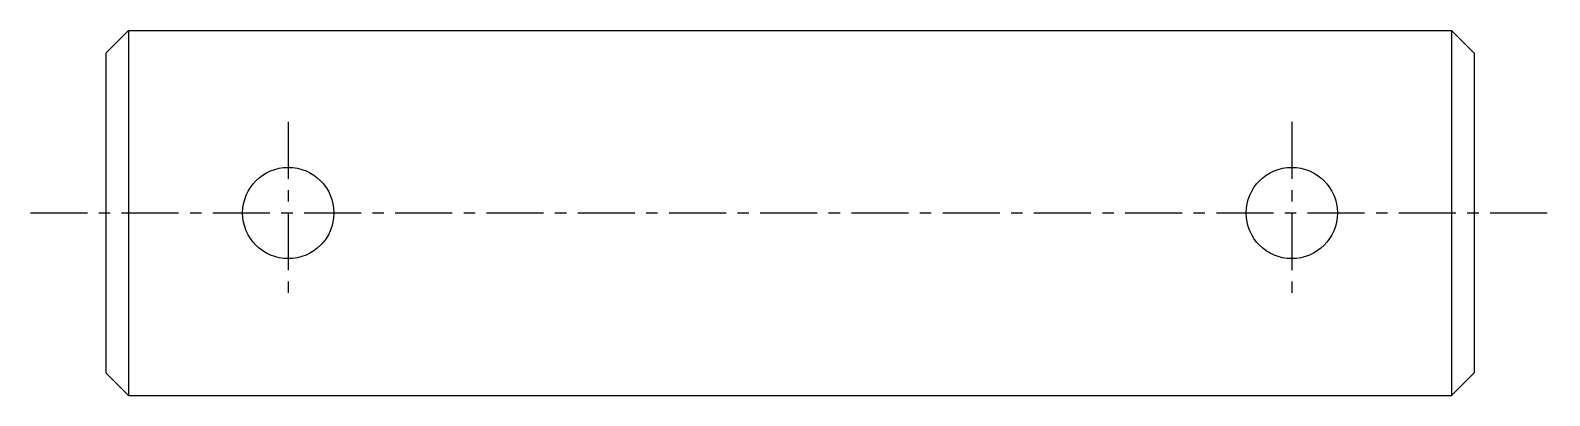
# Model space of a CAD drawing. Extents: x -71 to 119, y 96 to 288.
# Drawn here: x 15.62 to 48.93, y 279.33 to 287.33 of the extents above; entities outside this region: 2.
import ezdxf

# ---------------------------------------------------------------- set-up
doc = ezdxf.new("R2010")
doc.units = 0
doc.linetypes.add('CENTER', pattern=[2, 1.25, -0.25, 0.25, -0.25])
doc.layers.get('0').update_dxf_attribs({"linetype": 'CONTINUOUS'})
doc.layers.add('CENTER', color=1, linetype='CENTER')

msp = doc.modelspace()

# ---------------------------------------------------------------- linework, layer by layer
at = {"color": 7, "linetype": 'CONTINUOUS'}
for p, q in [((17.274, 286.83), (17.774, 287.33)), ((17.774, 287.33), (17.774, 279.33)), ((17.774, 287.33), (46.774, 287.33)), ((46.774, 287.33), (46.774, 279.33)), ((46.774, 287.33), (47.274, 286.83)), ((17.274, 286.83), (17.274, 279.83)), ((47.274, 286.83), (47.274, 279.83)), ((17.774, 279.33), (17.274, 279.83)), ((46.774, 279.33), (47.274, 279.83)), ((17.774, 279.33), (46.774, 279.33)), ((25.024, 279.33), (25.024, 279.33)), ((32.274, 279.33), (32.274, 279.33))]:
    msp.add_line(p, q, dxfattribs=at)
for centre in [(21.274, 283.33), (43.274, 283.33)]:
    msp.add_circle(centre, 1, dxfattribs=at)
at = {"layer": 'CENTER', "color": 1, "linetype": 'CENTER'}
for p, q in [((21.274, 285.33), (21.274, 281.33)), ((43.274, 285.33), (43.274, 281.33)), ((15.621, 283.33), (48.926, 283.33))]:
    msp.add_line(p, q, dxfattribs=at)

# ---------------------------------------------------------------- texts
at = {"color": 7, "linetype": 'CONTINUOUS'}
for s, p in [('CMG 8-20', (-71.272, 126.242)), ('CMG08', (-71.272, 96.242))]:
    msp.add_text(s, height=8, dxfattribs=at).set_placement(p)

doc.saveas('drawing.dxf')
